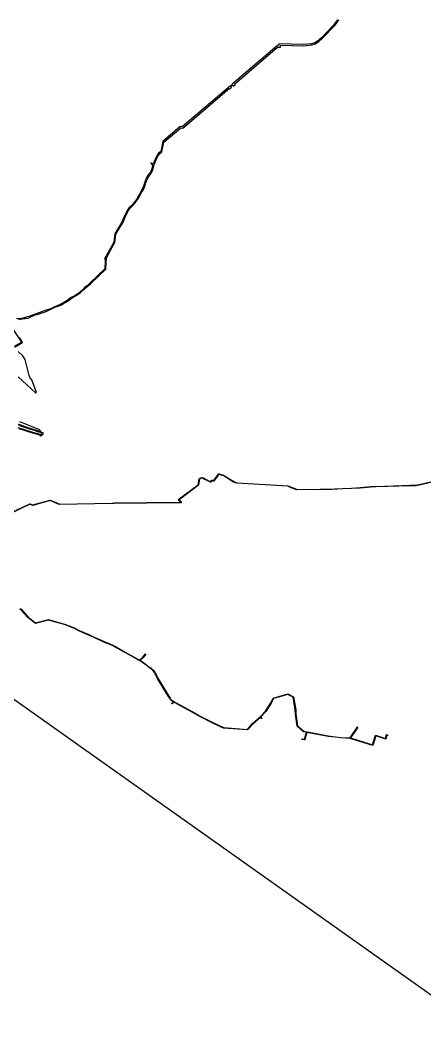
# Model space of a CAD drawing. Extents: x 896 to 2274771, y 652 to 548028.
# Drawn here: x 2235928 to 2239029, y 427913 to 435759 of the extents above; entities that cross this region are included whole.
import ezdxf

# ---------------------------------------------------------------- set-up
doc = ezdxf.new("R2010")
doc.units = 0
doc.header["$MEASUREMENT"] = 0
doc.layers.add('INHABITED', color=14, linetype='CONTINUOUS')
doc.layers.add('Z', color=30, linetype='CONTINUOUS')

msp = doc.modelspace()

# ---------------------------------------------------------------- linework, layer by layer
at = {"layer": 'INHABITED', "linetype": 'Continuous'}
msp.add_lwpolyline([(2235910.01, 433021.73), (2236044.09, 432897.99), (2236049.79, 432900.69), (2236030.29, 432956.7), (2236013.16, 433002.22), (2236007.07, 433000.18), (2235995.29, 433031.96), (2235964.72, 433153.14), (2235944.99, 433180.79), (2235909.54, 433215.93)], dxfattribs=at)
at = {"layer": 'Z', "linetype": 'Continuous'}
for points in [[(2238359.52, 435763.01), (2238354.13, 435753.81), (2238326.77, 435720.33), (2238239.38, 435625.99), (2238217.26, 435606.5), (2238186.66, 435587.99), (2238162.25, 435579.52), (2238101.37, 435573.24), (2237914.25, 435578.46), (2237904.77, 435570.35), (2237897.73, 435564.32), (2237553.41, 435269.59), (2237555.15, 435267.15), (2237540.66, 435254.74), (2237538.91, 435257.2), (2237169.01, 434940.56), (2237153.99, 434943.56), (2237021, 434829.74), (2237006.1, 434752.64), (2236988.43, 434739.55), (2236976.54, 434722.69), (2236955.62, 434681.66), (2236947.56, 434655.94), (2236928.04, 434665.2), (2236941.03, 434644.09), (2236935.25, 434617.73), (2236931.19, 434608.11), (2236925.1, 434593.55), (2236908.88, 434572.39), (2236891.93, 434545.04), (2236883.93, 434522.89), (2236881.3, 434515.51), (2236872.21, 434485.07), (2236870.07, 434480.9), (2236851.93, 434445.98), (2236838.56, 434419.91), (2236833.55, 434410.57), (2236826.05, 434399.37), (2236827.56, 434398.39), (2236802.36, 434363.79), (2236784.51, 434342.28), (2236763.13, 434322.15), (2236752.63, 434307.22), (2236745.15, 434293.16), (2236723.76, 434251.58), (2236706.83, 434208.85), (2236651.69, 434118.33), (2236644, 434055.44), (2236600.12, 433975.54), (2236576.66, 433932.88), (2236578.24, 433907.43), (2236575.7, 433850.69), (2236463.7, 433744.11), (2236439.47, 433721.06), (2236420.63, 433706.88), (2236405.74, 433692.04), (2236393.17, 433679.52), (2236372.35, 433661.89), (2236363.08, 433655.76), (2236340.27, 433640.64), (2236326.99, 433634.29), (2236302.28, 433622.52), (2236277.43, 433602.65), (2236236.04, 433576.06), (2236189.87, 433559.43), (2236178.44, 433553.89), (2236175.32, 433549.86), (2236164.48, 433545.79), (2236144.15, 433538.15), (2236117.01, 433530.78), (2236089.92, 433520.29), (2236000.86, 433485.79), (2235938.9, 433469.9), (2235896.87, 433466.74)], [(2235911.72, 433460.48), (2235929.22, 433464.33), (2235961.2, 433468.1), (2235987.11, 433471.69), (2236022.48, 433489.81), (2236056.29, 433501.08), (2236057.26, 433500.63), (2236125.25, 433521.63), (2236166.08, 433542.45), (2236192.46, 433555.03), (2236237.32, 433571.79), (2236237.57, 433570.74), (2236266.58, 433588.53), (2236277.14, 433594.86), (2236289.98, 433601.37), (2236293.83, 433603.49), (2236326.08, 433629.73), (2236359.25, 433648.47), (2236370.36, 433654.57), (2236387.66, 433669.32), (2236407.55, 433686.28), (2236468.73, 433737.27), (2236584.26, 433847.94), (2236585.41, 433899.72), (2236587.97, 433933.15), (2236609.07, 433975.21), (2236609.76, 433976.62), (2236651.82, 434053.08), (2236659.42, 434115.65), (2236667.43, 434129.57), (2236682.65, 434154.04), (2236690.89, 434167.37), (2236713.66, 434204.69), (2236730.78, 434247.53), (2236759.8, 434303.32), (2236769.35, 434317.11), (2236790.6, 434337.04), (2236808.66, 434358.74), (2236834.53, 434394.45), (2236861.35, 434446.9), (2236863.8, 434447.14), (2236881.52, 434481.3), (2236890.81, 434512.4), (2236900.98, 434540.65), (2236917.12, 434566.7), (2236933.82, 434588.49), (2236944.82, 434614.68), (2236954.79, 434652.51), (2236963.34, 434678.86), (2236983.72, 434718.83), (2236994.54, 434734.17), (2237013.67, 434748.35), (2237028.05, 434822.57), (2237158.79, 434934.45), (2237173.79, 434931.46), (2237530.55, 435236.74), (2237534.54, 435231.33), (2237548.88, 435243.28), (2237542.98, 435251.45), (2237557.47, 435263.87), (2237563.9, 435254.98), (2237575.29, 435264.61), (2237570.45, 435270.74), (2237901.17, 435554.11), (2237923.69, 435554.11), (2237923.75, 435563.4), (2237923.79, 435569.78), (2238101.79, 435565.11), (2238164.04, 435571.53), (2238190.14, 435580.61), (2238217.6, 435597.2), (2238244.73, 435619.98), (2238343.48, 435722.49), (2238359.52, 435742.84), (2238372.44, 435764.55)], [(2228883.67, 435504.94), (2245195.5, 423932.21)], [(2228883.67, 435504.94), (2245195.5, 423932.21)], [(2228883.67, 435504.94), (2245194.76, 423931.95)], [(2235855.22, 433409.2), (2235935.38, 433287.33), (2235933.43, 433285.59), (2235880.8, 433253.76)], [(2235884.02, 433248.57), (2235937.22, 433279.98), (2235943.42, 433285.86), (2235939.76, 433289.99), (2235921, 433323.09)], [(2235920.83, 432677.43), (2235972.15, 432657.28), (2236021.76, 432637.21), (2236074.01, 432616.01), (2236077.47, 432607.84), (2236074.13, 432599.63), (2236065.97, 432596.18), (2236013.72, 432617.37), (2235964.23, 432637.4), (2235912.84, 432657.58)], [(2235907.67, 432630.86), (2235964.5, 432613.73), (2236021.36, 432596.58), (2236077.3, 432579.65), (2236091.13, 432575.49), (2236092.36, 432580.34), (2236098.08, 432578.62), (2236102.24, 432580.85), (2236103.6, 432585.37), (2236101.37, 432589.53), (2236088.92, 432593.28), (2236087.41, 432598.96), (2236027.55, 432617.06), (2235970.68, 432634.22), (2235913.99, 432651.31)], [(2235916.11, 432622.89), (2235956.32, 432610.54), (2236002.17, 432596.14), (2236037.07, 432585.17), (2236074.21, 432573.78), (2236075.08, 432571.39), (2236083.1, 432567.62), (2236091.44, 432570.63), (2236093.67, 432575.39), (2236089.39, 432591.51), (2236043.42, 432605.61), (2236008.59, 432616.56), (2235962.66, 432630.97), (2235922.61, 432643.28)], [(2235711.05, 431907.98), (2236000.05, 432045.3), (2236022.22, 432036.16), (2236157.07, 432073.8), (2236212.6, 432048.79), (2236228.44, 432042.68), (2236628.05, 432050.98), (2236646.8, 432051.71), (2237149.24, 432057.44), (2237156.49, 432057.52), (2237139.33, 432076.64), (2237140.46, 432078.83), (2237143.51, 432081.21), (2237146.95, 432082.26), (2237291.86, 432189.85), (2237299.44, 432237.64), (2237311.03, 432245.76), (2237322.97, 432246.72), (2237324.01, 432246.51), (2237387.59, 432214.65), (2237392.47, 432222.34), (2237395.85, 432225.36), (2237397.39, 432225.83), (2237401.1, 432225.39), (2237408.15, 432223.68), (2237410.8, 432223.84), (2237413.62, 432229.44), (2237442.84, 432266.28), (2237444.01, 432269.47), (2237444.47, 432272.23), (2237444.89, 432273.16), (2237446.12, 432274.67), (2237447.41, 432275.39), (2237453.12, 432276.13), (2237454.22, 432275.97), (2237473.41, 432267.15), (2237481.25, 432268.36), (2237565.17, 432215.73), (2237589.43, 432206.75), (2237980.22, 432183.75), (2238007.31, 432172.4), (2238050.91, 432155.66), (2238225.17, 432157.88), (2238282.35, 432156.67), (2238400.04, 432162.93), (2238469.24, 432165.85), (2238534.38, 432169.03), (2238645.74, 432179.38), (2238657.82, 432178.98), (2238922.58, 432187.46), (2238964.28, 432187.97), (2239166.71, 432233.7)], [(2239167.54, 432229.78), (2238964.74, 432183.97), (2238922.66, 432183.48), (2238657.8, 432174.97), (2238645.87, 432175.38), (2238534.67, 432165.04), (2238469.43, 432161.86), (2238400.24, 432158.93), (2238282.42, 432152.67), (2238225.15, 432153.88), (2238050.19, 432151.64), (2238005.81, 432168.68), (2237979.3, 432179.81), (2237588.6, 432202.79), (2237563.39, 432212.13), (2237480.39, 432264.17), (2237473.42, 432263.1), (2237472.28, 432263.26), (2237453.05, 432272.09), (2237448.72, 432271.53), (2237447.83, 432268.24), (2237446.18, 432264.05), (2237416.88, 432227.12), (2237413.87, 432221.02), (2237413.19, 432220.24), (2237412.2, 432219.91), (2237407.53, 432219.72), (2237400.57, 432221.42), (2237397.78, 432221.75), (2237395.69, 432219.95), (2237390, 432210.98), (2237388.84, 432210.12), (2237387.41, 432210.26), (2237322.7, 432242.68), (2237311.75, 432241.97), (2237303.06, 432234.96), (2237295.54, 432187.6), (2237148.8, 432078.63), (2237146.32, 432078.08), (2237144.47, 432076.89), (2237162.35, 432056.99), (2237162.83, 432055.98), (2237162.7, 432054.87), (2237161.96, 432053.98), (2237160.86, 432053.65), (2237149.2, 432053.44), (2236646.89, 432047.72), (2236628.18, 432046.99), (2236227.74, 432038.66), (2236211.05, 432045.09), (2236156.74, 432069.55), (2236021.97, 432031.94), (2236000.18, 432040.93), (2235712.67, 431904.32)], [(2235923.99, 431238.36), (2235930.88, 431236.86), (2235987.28, 431173.42), (2236044, 431129.07), (2236144.09, 431155.33), (2236201.07, 431139.01), (2236265.97, 431121.13), (2236301.5, 431108.37), (2236344.8, 431089.41), (2236378.18, 431071.7), (2236451.58, 431039.42), (2236488.96, 431022.72), (2236570.53, 430986.33), (2236636.57, 430959.23), (2236661.2, 430945.32), (2236682.28, 430934.23), (2236731.97, 430905.24), (2236778.48, 430879.14), (2236805.14, 430863.79), (2236833.26, 430848.43), (2236841.9, 430843.51), (2236845.73, 430847.43), (2236864.23, 430864.86), (2236881.79, 430884.23), (2236884.14, 430886.9), (2236883.15, 430887.94), (2236882.65, 430888.84), (2236882.67, 430889.88), (2236883.21, 430890.76), (2236884.11, 430891.26), (2236885.15, 430891.24), (2236886.03, 430890.7), (2236887.57, 430889.09), (2236888.28, 430888.37), (2236888.86, 430887.03), (2236888.36, 430885.65), (2236884.75, 430881.55), (2236866.97, 430861.94), (2236848.47, 430844.51), (2236845.49, 430841.47), (2236864.78, 430830.49), (2236874.05, 430823.02), (2236884.44, 430815.32), (2236901.6, 430802.67), (2236910.89, 430795.83), (2236918.44, 430790.34), (2236928.91, 430783.33), (2236935.67, 430777.71), (2236942.36, 430771.61), (2236947.81, 430766.01), (2236952.02, 430760.87), (2236958.8, 430751.18), (2236964.88, 430741.62), (2236970.31, 430732.06), (2236975.07, 430722.62), (2236979.12, 430713.27), (2236982.4, 430704.25), (2237054.76, 430586.44), (2237067.46, 430567.77), (2237078.15, 430552.73), (2237082.2, 430540.09), (2237117, 430518.92), (2237185.19, 430481.68), (2237269.64, 430435.25), (2237301.29, 430416.5), (2237410.43, 430360.7), (2237486.91, 430324.8), (2237669.73, 430311.13), (2237707.4, 430354.43), (2237769.69, 430409.73), (2237809.32, 430451.87), (2237849.8, 430514.62), (2237868.14, 430551.61), (2237980.43, 430583.88), (2238024.61, 430560.71), (2238041.43, 430463.46), (2238042.53, 430428.43), (2238054.37, 430339.57), (2238102.84, 430297.06), (2238223.29, 430273.97), (2238289.03, 430261.91), (2238343.16, 430254.51), (2238387.51, 430249.91), (2238457.41, 430246.55), (2238510.84, 430325.97), (2238512.03, 430330.53), (2238515.9, 430329.53), (2238514.54, 430324.3), (2238461.61, 430245.62), (2238630.25, 430191.98), (2238653.92, 430266.41), (2238728.31, 430242.75), (2238736.35, 430271.07), (2238748.47, 430267.62), (2238747.38, 430263.78), (2238739.1, 430266.12), (2238731.04, 430237.68), (2238656.53, 430261.4), (2238632.86, 430186.96), (2238458.19, 430242.51), (2238387.2, 430245.92), (2238342.65, 430250.56), (2238288.4, 430257.96), (2238222.56, 430270.03), (2238126.12, 430288.52), (2238123.8, 430279.84), (2238111.36, 430233.2), (2238110.51, 430232.04), (2238109.09, 430231.75), (2238105.24, 430232.41), (2238089.75, 430235.06), (2238088.81, 430235.49), (2238088.21, 430236.34), (2238088.12, 430237.37), (2238088.55, 430238.31), (2238089.4, 430238.91), (2238090.43, 430239), (2238105.92, 430236.35), (2238107.97, 430236), (2238119.94, 430280.88), (2238122.18, 430289.27), (2238101.02, 430293.33), (2238050.6, 430337.55), (2238038.52, 430428.11), (2238037.44, 430463.06), (2238021, 430558.08), (2237979.99, 430579.58), (2237870.95, 430548.25), (2237853.23, 430512.55), (2237812.35, 430449.27), (2237772.48, 430406.85), (2237772.16, 430406.56), (2237780.52, 430397.38), (2237780.82, 430396.95), (2237780.99, 430396.46), (2237781.04, 430395.94), (2237780.95, 430395.42), (2237780.72, 430394.95), (2237780.39, 430394.55), (2237779.96, 430394.25), (2237779.47, 430394.08), (2237778.95, 430394.03), (2237778.43, 430394.12), (2237777.96, 430394.35), (2237777.56, 430394.68), (2237769.16, 430403.91), (2237710.25, 430351.61), (2237671.43, 430306.99), (2237485.89, 430320.86), (2237408.67, 430357.1), (2237299.37, 430413), (2237267.66, 430431.77), (2237183.26, 430478.18), (2237115, 430515.46), (2237104.68, 430521.74), (2237097.99, 430515.31), (2237096.13, 430512.72), (2237094.13, 430508.89), (2237093.43, 430508.13), (2237092.44, 430507.82), (2237091.43, 430508.05), (2237090.67, 430508.75), (2237090.36, 430509.74), (2237090.59, 430510.75), (2237092.66, 430514.71), (2237095.07, 430518.04), (2237101.16, 430523.88), (2237078.83, 430537.46), (2237074.72, 430550.67), (2237064.19, 430565.47), (2237051.4, 430584.27), (2236978.78, 430702.5), (2236975.39, 430711.79), (2236971.44, 430720.93), (2236966.79, 430730.17), (2236961.47, 430739.51), (2236955.48, 430748.96), (2236948.81, 430758.49), (2236944.85, 430763.31), (2236939.6, 430768.72), (2236933.04, 430774.7), (2236926.44, 430780.19), (2236916.24, 430786.99), (2236908.53, 430792.61), (2236899.22, 430799.46), (2236882.07, 430812.1), (2236871.67, 430819.81), (2236862.49, 430827.19), (2236831.31, 430844.94), (2236803.19, 430860.31), (2236776.51, 430875.67), (2236729.98, 430901.77), (2236680.3, 430930.76), (2236659.28, 430941.81), (2236634.82, 430955.63), (2236568.92, 430982.67), (2236487.33, 431019.08), (2236449.96, 431035.77), (2236376.44, 431068.11), (2236343.06, 431085.8), (2236300.01, 431104.65), (2236264.83, 431117.29), (2236199.97, 431135.16), (2236144.04, 431151.18), (2236043.1, 431124.7), (2235984.54, 431170.5), (2235928.84, 431233.16), (2235922.93, 431234.5)]]:
    msp.add_lwpolyline(points, dxfattribs=at)

doc.saveas('drawing.dxf')
